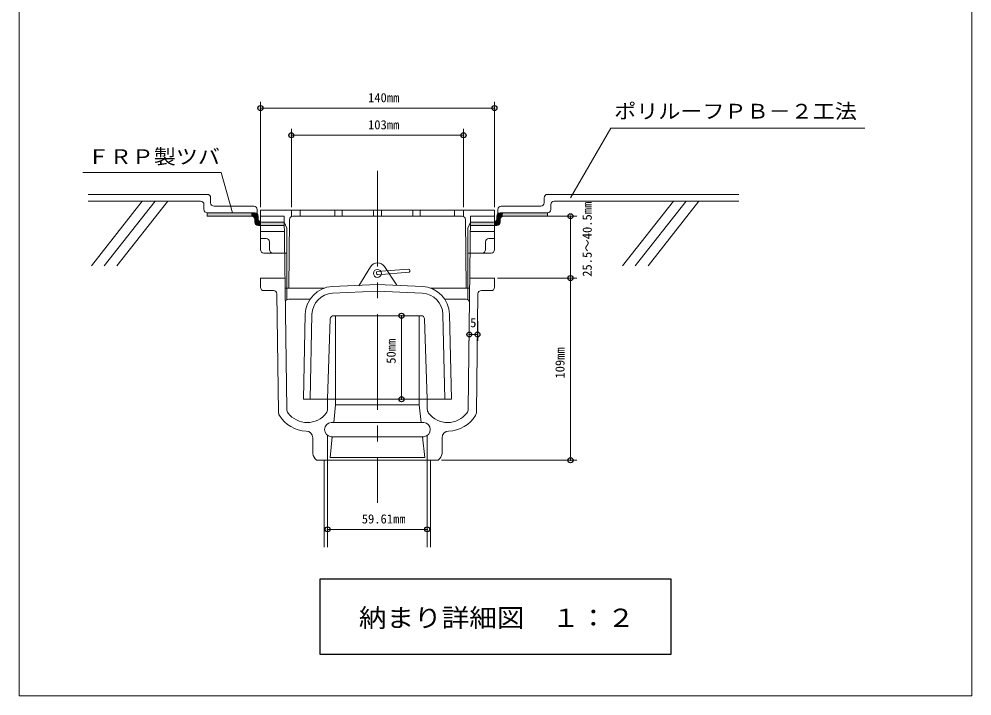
# Model space of a CAD drawing. Units: millimetres, scale not verified. Extents: x -285 to 285, y -416 to 415.
# Drawn here: x -285 to 285, y -416 to -11 of the extents above; entities that cross this region are included whole.
import ezdxf
from ezdxf.enums import TextEntityAlignment as Align

# ---------------------------------------------------------------- set-up
doc = ezdxf.new("R2010")
doc.units = ezdxf.units.MM
doc.header["$LTSCALE"] = 3
doc.header["$PDMODE"] = 32
doc.header["$PDSIZE"] = 3
doc.linetypes.add('USER1', pattern=[28.575, 19.05, -3.175, 3.175, -3.175])
for name, color, linetype, lineweight in [('0-2_設備', 7, 'Continuous', 18), ('0-4_中心線', 5, 'USER1', 18), ('0-5_図枠', 6, 'Continuous', 18), ('0-6_寸法', 4, 'Continuous', 18)]:
    doc.layers.add(name, color=color, linetype=linetype, lineweight=lineweight)
doc.layers.add('A-0', color=6, linetype='Continuous')
doc.styles.add('ＭＳ ゴシック', font='')
doc.styles.get('ＭＳ ゴシック').set_extended_font_data('MS Gothic')

msp = doc.modelspace()

# ---------------------------------------------------------------- linework, layer by layer
at = {"layer": '0-2_設備', "color": 4}
for p, q in [((44.9, -117.496), (68.927, -75.88)), ((68.927, -75.88), (220.842, -75.88)), ((-211.274, -119.423), (-241.694, -158.085)), ((-203.64, -119.423), (-234.06, -158.085)), ((-196.005, -119.423), (-226.425, -158.085)), ((106.407, -119.423), (75.987, -158.085)), ((114.041, -119.423), (83.621, -158.085)), ((121.676, -119.423), (91.256, -158.085)), ((29.38, -126.46), (30.38, -126.46)), ((30.38, -126.46), (31.147, -126.46)), ((-102.427, -274.488), (-102.427, -326.576)), ((-100.427, -274.488), (-100.427, -326.576)), ((-40.813, -274.488), (-40.813, -326.576)), ((-38.813, -274.488), (-38.813, -326.576))]:
    msp.add_line(p, q, dxfattribs=at)
at = {"layer": '0-2_設備'}
for p, q in [((-172.388, -115.423), (-243.718, -115.423)), ((-170.388, -120.46), (-170.388, -117.423)), ((29.147, -120.46), (29.147, -117.423)), ((31.147, -115.423), (145.467, -115.423)), ((-144.6, -122.46), (-168.388, -122.46)), ((-142.6, -127.045), (-142.6, -124.46)), ((-140.62, -124.96), (-140.62, -128.46)), ((-70.62, -124.96), (-140.62, -124.96)), ((-140.62, -148.512), (-140.62, -124.96)), ((-122.12, -124.96), (-122.12, -128.676)), ((-116.793, -124.96), (-116.793, -128.46)), ((-96.182, -124.96), (-96.182, -128.46)), ((-91.711, -124.96), (-91.711, -128.46)), ((-73.045, -124.96), (-73.045, -128.46)), ((-70.62, -124.96), (-0.62, -124.96)), ((-68.196, -124.96), (-68.196, -128.46)), ((-49.53, -124.96), (-49.53, -128.46)), ((-45.059, -124.96), (-45.059, -128.46)), ((-24.447, -124.96), (-24.447, -128.46)), ((-19.12, -124.96), (-19.12, -128.676)), ((-0.62, -124.96), (-0.62, -128.46)), ((-0.62, -148.512), (-0.62, -124.96)), ((1.359, -127.045), (1.359, -124.46)), ((3.359, -122.46), (27.147, -122.46)), ((-144.014, -126.46), (-172.388, -126.46)), ((-172.388, -126.46), (-172.388, -128.46)), ((-146.014, -128.46), (-172.388, -128.46)), ((-144.014, -132.06), (-144.014, -130.46)), ((-142.014, -130.06), (-142.014, -128.46)), ((-126.369, -128.46), (-140.62, -128.46)), ((-126.369, -128.46), (-124.875, -243.876)), ((-123.71, -171.474), (-123.216, -130.436)), ((-121.216, -128.46), (-70.62, -128.46)), ((-20.025, -128.46), (-70.62, -128.46)), ((-17.531, -171.474), (-18.025, -130.436)), ((-14.872, -128.46), (-16.365, -243.876)), ((-14.872, -128.46), (-0.62, -128.46)), ((0.773, -130.06), (0.773, -128.46)), ((2.773, -126.46), (29.38, -126.46)), ((2.773, -132.06), (2.773, -130.46)), ((4.773, -128.46), (31.147, -128.46)), ((31.147, -126.46), (31.147, -128.46)), ((-126.309, -134.06), (-142.014, -134.06)), ((-126.309, -132.06), (-140.014, -132.06)), ((-14.932, -132.06), (-1.227, -132.06)), ((-14.932, -134.06), (0.773, -134.06)), ((-126.25, -137.66), (-140.62, -137.66)), ((-140.62, -141.779), (-137.221, -141.779)), ((-14.991, -137.66), (-0.62, -137.66)), ((-0.62, -141.779), (-4.02, -141.779)), ((-135.221, -143.779), (-135.221, -148.512)), ((-6.02, -143.779), (-6.02, -148.512)), ((-133.221, -150.512), (-138.62, -150.512)), ((-124.723, -150.512), (-133.716, -150.512)), ((-16.518, -150.512), (-7.525, -150.512)), ((-8.02, -150.512), (-2.62, -150.512)), ((-74.804, -158.789), (-81.804, -170.16)), ((-66.371, -158.659), (-59.025, -169.809)), ((-70.901, -161.513), (-52.014, -160.111)), ((-70.579, -163.458), (-51.693, -162.057)), ((-140.62, -165.488), (-140.62, -171.019)), ((-125.89, -165.488), (-140.62, -165.488)), ((-70.815, -169.253), (-97.603, -170.559)), ((-70.426, -169.253), (-43.638, -170.559)), ((-132.767, -173.019), (-138.62, -173.019)), ((-130.767, -174.994), (-129.853, -245.644)), ((-125.812, -171.474), (-102.337, -171.474)), ((-70.62, -173.248), (-97.408, -174.554)), ((-70.62, -173.248), (-43.833, -174.554)), ((-15.429, -171.474), (-38.904, -171.474)), ((-10.474, -174.994), (-11.388, -245.644)), ((-8.474, -173.019), (-2.62, -173.019)), ((-123.7, -178.162), (-110.955, -178.162)), ((-17.541, -178.162), (-30.285, -178.162)), ((-114.919, -238.007), (-113.771, -187.155)), ((-110.918, -238.007), (-109.772, -187.245)), ((-70.62, -188.007), (-96.805, -188.007)), ((-95.62, -188.007), (-95.62, -241.421)), ((-70.62, -188.007), (-44.436, -188.007)), ((-45.62, -188.007), (-45.62, -241.421)), ((-30.322, -238.007), (-31.469, -187.245)), ((-26.321, -238.007), (-27.47, -187.155)), ((-100.427, -238.007), (-98.804, -189.94)), ((-40.813, -238.007), (-42.437, -189.94)), ((-70.62, -238.007), (-114.919, -238.007)), ((-100.427, -238.007), (-100.427, -243.845)), ((-70.62, -238.007), (-26.321, -238.007)), ((-40.813, -238.007), (-40.813, -243.845)), ((-95.62, -241.421), (-96.733, -251.822)), ((-70.62, -241.421), (-95.62, -241.421)), ((-70.62, -241.421), (-45.62, -241.421)), ((-45.62, -241.421), (-44.508, -251.822)), ((-70.62, -251.822), (-98.328, -251.822)), ((-70.62, -251.822), (-42.913, -251.822)), ((-109.279, -270.488), (-109.279, -261.014)), ((-100.427, -259.615), (-100.427, -274.488)), ((-97.65, -260.387), (-98.983, -272.847)), ((-70.62, -260.387), (-98.328, -260.387)), ((-70.62, -260.387), (-42.913, -260.387)), ((-43.591, -260.387), (-42.258, -272.847)), ((-40.813, -259.615), (-40.813, -274.488)), ((-31.962, -270.488), (-31.962, -261.014)), ((-70.62, -272.847), (-98.983, -272.847)), ((-70.62, -272.847), (-42.258, -272.847)), ((-70.62, -274.488), (-106.989, -274.488)), ((-70.62, -274.488), (-34.252, -274.488))]:
    msp.add_line(p, q, dxfattribs=at)
at = {"layer": '0-2_設備', "color": 6}
for p, q in [((-176.388, -119.423), (-243.718, -119.423)), ((35.147, -119.423), (145.467, -119.423)), ((-174.388, -124.46), (-174.388, -121.423)), ((33.147, -124.46), (33.147, -121.423))]:
    msp.add_line(p, q, dxfattribs=at)
at = {"layer": '0-2_設備'}
for points in [[(-124.723, -178.444), (-124.723, -135.634), (-126.322, -132.06)], [(-16.518, -178.444), (-16.518, -135.634), (-14.919, -132.06)], [(-15.351, -165.488), (-0.62, -165.488), (-0.62, -171.019)]]:
    msp.add_lwpolyline(points, dxfattribs=at)
msp.add_circle((-70.62, -162.68), 2.377, dxfattribs=at)
at = {"layer": '0-2_設備', "color": 6}
for centre, start, end in [((-176.388, -121.423), 0, 90), ((35.147, -121.423), 90, 180), ((-172.388, -124.46), 180, 270), ((31.147, -124.46), 270, 0)]:
    msp.add_arc(centre, 2, start, end, dxfattribs=at)
at = {"layer": '0-2_設備'}
for centre, radius, start, end in [((-172.388, -117.423), 2, 0, 90), ((31.147, -117.423), 2, 90, 180), ((-168.388, -120.46), 2, 180, 270), ((-144.6, -124.46), 2, 0, 90), ((3.359, -124.46), 2, 90, 180), ((27.147, -120.46), 2, 270, 0), ((-146.014, -130.46), 2, 0, 90), ((-144.014, -128.46), 2, 0, 90), ((-140.014, -130.06), 2, 180, 270), ((-121.216, -130.46), 2, 90, 179.30994), ((-20.025, -130.46), 2, 0.69006, 90), ((-1.227, -130.06), 2, 270, 0), ((2.773, -128.46), 2, 90, 180), ((4.773, -130.46), 2, 90, 180), ((-142.014, -132.06), 2, 180, 270), ((0.773, -132.06), 2, 270, 0), ((-137.221, -143.779), 2, 0, 90), ((-4.02, -143.779), 2, 90, 180), ((-138.62, -148.512), 2, 180, 270), ((-133.221, -148.512), 2, 180, 270), ((-8.02, -148.512), 2, 270, 0), ((-2.62, -148.512), 2, 270, 0), ((-70.547, -161.41), 5, 33.38224, 148.38467), ((-70.116, -162.382), 1.171, 132.05548, 246.70922), ((-52.257, -161.151), 1.067, 301.89001, 76.87468), ((-96.775, -187.539), 17, 92.79193, 178.70579), ((-44.466, -187.539), 17, 1.29421, 87.20807), ((-138.62, -171.019), 2, 180, 270), ((-132.767, -175.019), 2, 0.74122, 90), ((-96.775, -187.539), 13, 92.79193, 178.70579), ((-44.466, -187.539), 13, 1.29421, 87.20807), ((-8.474, -175.019), 2, 90, 179.25878), ((-2.62, -171.019), 2, 270, 0), ((-123.7, -180.162), 2, 90, 180.74122), ((-17.541, -180.162), 2, 359.25878, 90), ((-96.805, -190.007), 2, 90, 178.06511), ((-44.436, -190.007), 2, 1.93489, 90), ((-120.876, -243.824), 4, 180.74122, 217.24484), ((-104.427, -243.845), 4, 322.61001, 0), ((-36.813, -243.845), 4, 180, 217.38999), ((-20.365, -243.824), 4, 322.75516, 359.25878), ((-125.853, -245.592), 4, 180.74122, 211.28483), ((-112.644, -237.565), 19.457, 211.28483, 268.44875), ((-112.644, -237.565), 14.341, 217.24484, 322.61001), ((-28.597, -237.565), 14.341, 217.38999, 322.75516), ((-28.597, -237.565), 19.457, 271.55125, 328.71517), ((-15.388, -245.592), 4, 328.71517, 359.25878), ((-97.946, -256.104), 4.299, 95.0978, 264.9022), ((-43.295, -256.104), 4.299, 275.0978, 84.9022), ((-113.279, -261.014), 4, 0, 88.44875), ((-27.962, -261.014), 4, 91.55125, 180), ((-102.968, -269.531), 6.383, 188.62382, 230.95378), ((-38.273, -269.531), 6.383, 309.04622, 351.37618)]:
    msp.add_arc(centre, radius, start, end, dxfattribs=at)
at = {"layer": '0-2_設備', "color": 8}
for points in [[(-172.388, -126.46), (-172.388, -128.46), (-145.179, -126.48), (-146.014, -128.46)], [(-143.491, -126.542), (-146.036, -126.49), (-146.014, -128.46)], [(-143.491, -126.542), (-146.014, -128.46), (-144.514, -128.93)], [(-143.491, -126.542), (-144.514, -128.93), (-143.989, -130.084)], [(-144.068, -131.789), (-142.363, -127.224), (-143.491, -126.542)], [(-143.491, -126.542), (-143.989, -130.084), (-144.068, -131.789)], [(-144.068, -131.789), (-141.917, -128.274), (-142.363, -127.224)], [(-144.068, -131.789), (-141.995, -129.507), (-141.917, -128.274)], [(-144.068, -131.789), (-141.89, -130.399), (-141.995, -129.507)], [(-144.068, -131.789), (-141.576, -131.343), (-141.89, -130.399)], [(-0.62, -131.965), (2.758, -130.775), (3.231, -129.179)], [(3.231, -129.179), (0.629, -130.598), (-0.62, -131.965)], [(-0.62, -131.965), (2.64, -132.845), (2.758, -130.775)], [(3.231, -129.179), (0.925, -127.7), (0.629, -130.598)], [(3.231, -129.179), (2.64, -126.695), (0.925, -127.7)], [(1.737, -126.733), (1.095, -127.584), (3.053, -126.653)], [(3.231, -129.179), (4.473, -126.281), (2.64, -126.695)], [(3.231, -129.179), (4.237, -128.528), (4.473, -126.281)], [(3.539, -128.46), (4.454, -126.46), (4.473, -126.281)], [(3.539, -128.46), (31.147, -128.46), (31.147, -126.46)], [(3.539, -128.46), (31.147, -126.46), (4.454, -126.46)], [(-144.068, -131.789), (-140.62, -131.965), (-141.576, -131.343)], [(-144.068, -131.789), (-143.832, -132.839), (-143.071, -133.862)], [(-144.068, -131.789), (-143.071, -133.862), (-141.838, -134.229)], [(-144.068, -131.789), (-141.838, -134.229), (-140.62, -134.06)], [(-144.068, -131.789), (-140.62, -134.06), (-140.62, -131.965)], [(-140.62, -131.965), (-140.62, -134.06), (-126.322, -132.06), (-126.309, -134.06)], [(-14.919, -132.06), (-14.932, -134.06), (-0.62, -131.965), (-0.62, -134.06)], [(-0.62, -131.965), (-0.62, -134.06), (1.634, -133.91)], [(-0.62, -131.965), (1.634, -133.91), (2.64, -132.845)]]:
    msp.add_solid(points, dxfattribs=at)
at = {"layer": '0-4_中心線'}
msp.add_line((-70.62, -101.389), (-70.62, -300.014), dxfattribs=at)
at = {"layer": '0-5_図枠'}
msp.add_lwpolyline([(-284.999, 415.48), (-284.999, -415.511), (284.996, -415.511), (284.996, 415.48)], close=True, dxfattribs=at)
at = {"layer": '0-6_寸法'}
for p, q in [((-140.62, -123.085), (-140.62, -60.049)), ((-0.62, -123.085), (-0.62, -60.049)), ((-140.62, -63.799), (-133.12, -63.799)), ((-133.12, -63.799), (-8.12, -63.799)), ((-0.62, -63.799), (-8.12, -63.799)), ((-122.12, -123.085), (-122.12, -76.278)), ((-19.12, -123.085), (-19.12, -76.278)), ((-122.12, -80.028), (-114.62, -80.028)), ((-114.62, -80.028), (-26.62, -80.028)), ((-19.12, -80.028), (-26.62, -80.028)), ((-216.55, -102.318), (-246.803, -102.318)), ((-216.55, -102.318), (-164.136, -102.318)), ((-157.317, -126.46), (-164.136, -102.318)), ((1.255, -128.46), (48.566, -128.46)), ((44.816, -128.46), (44.816, -135.96)), ((44.816, -157.988), (44.816, -135.96)), ((44.816, -165.488), (44.816, -157.988)), ((1.255, -165.488), (48.566, -165.488)), ((1.255, -165.488), (48.566, -165.488)), ((44.816, -165.488), (44.816, -172.988)), ((44.816, -172.988), (44.816, -266.988)), ((-47.495, -188.007), (-59.918, -188.007)), ((-56.168, -188.007), (-56.168, -195.507)), ((-15.659, -191.137), (-15.659, -203.039)), ((-10.659, -191.202), (-10.659, -203.039)), ((-56.168, -230.507), (-56.168, -195.507)), ((-15.659, -199.289), (-10.659, -199.289)), ((-56.168, -238.007), (-56.168, -230.507)), ((-47.495, -238.007), (-59.918, -238.007)), ((44.816, -274.488), (44.816, -266.988)), ((-100.427, -276.363), (-100.427, -319.587)), ((-40.813, -276.363), (-40.813, -319.587)), ((-32.377, -274.488), (48.566, -274.488)), ((-100.427, -315.837), (-92.927, -315.837)), ((-92.927, -315.837), (-48.313, -315.837)), ((-40.813, -315.837), (-48.313, -315.837))]:
    msp.add_line(p, q, dxfattribs=at)
at = {"layer": 'A-0', "color": 7}
msp.add_lwpolyline([(-105.001, -390.548), (104.999, -390.548), (104.999, -345.548), (-105.001, -345.548)], close=True, dxfattribs=at)
at = {"layer": 'A-0'}
for p in [(-140.62, -63.799), (-0.62, -63.799), (-122.12, -80.028), (-19.12, -80.028), (44.816, -128.46), (44.816, -165.488), (-56.168, -188.007), (-15.659, -199.289), (-10.788, -199.289), (-56.168, -238.007), (44.816, -274.488), (-100.427, -315.837), (-40.813, -315.837)]:
    msp.add_point(p, dxfattribs=at)

# ---------------------------------------------------------------- texts
at = {"layer": '0-2_設備', "style": 'ＭＳ ゴシック', "width": 1.1}
for s, p in [('ポリルーフＰＢ－２工法', (70.978, -72.7)), ('ＦＲＰ製ツバ', (-244.012, -99.855))]:
    msp.add_text(s, height=8.798, dxfattribs=at).set_placement(p, align=Align.BOTTOM_LEFT)
at = {"layer": '0-6_寸法', "color": 7, "style": 'ＭＳ ゴシック'}
for s, p in [('140㎜', (-76.245, -61.924)), ('103㎜', (-76.245, -78.153)), ('5', (-15.165, -196.572)), ('59.61㎜', (-79.995, -313.962))]:
    msp.add_text(s, height=5.499, dxfattribs=at).set_placement(p, align=Align.BOTTOM_LEFT)
for s, p in [('25.5～40.5㎜', (59.224, -164.727)), ('50㎜', (-58.043, -216.757)), ('109㎜', (42.941, -225.613))]:
    msp.add_text(s, height=5.499, rotation=90, dxfattribs=at).set_placement(p, align=Align.BOTTOM_LEFT)
at = {"layer": 'A-0', "color": 7, "style": 'ＭＳ ゴシック', "width": 1.1}
msp.add_text('納まり詳細図\u3000１：２', height=11, dxfattribs=at).set_placement((-81.751, -377.57), align=Align.BOTTOM_LEFT)

doc.saveas('drawing.dxf')
